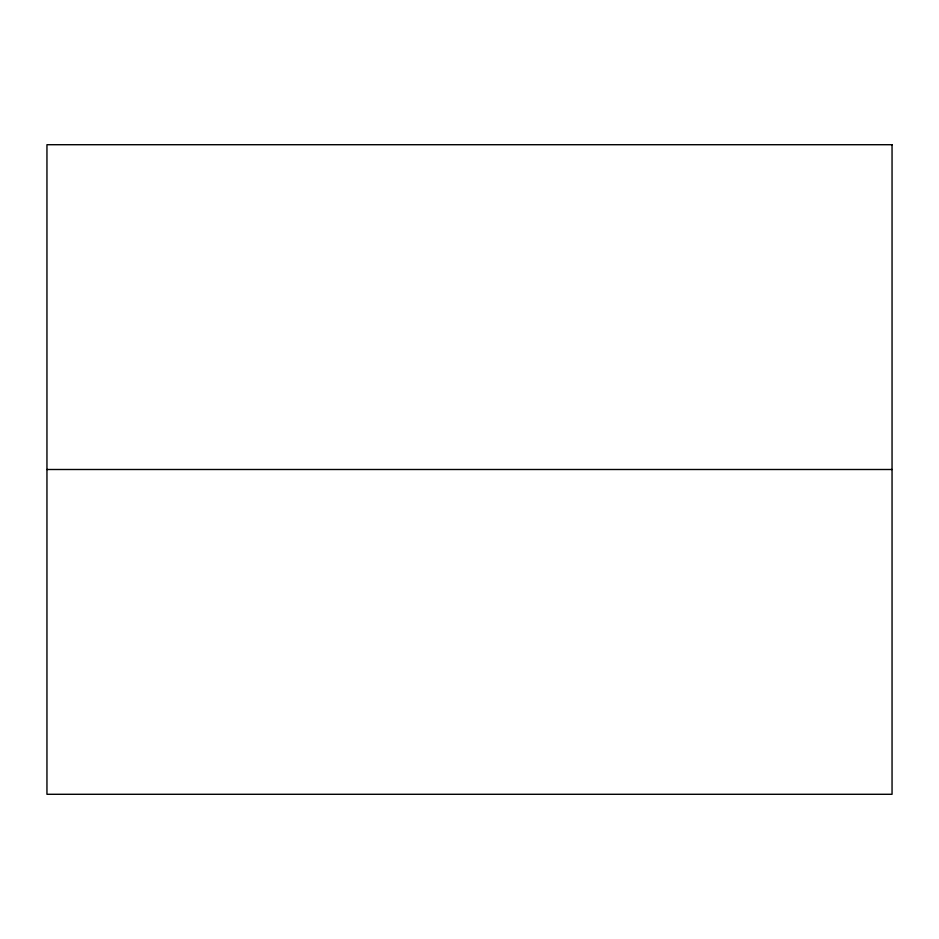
<?xml version="1.0" encoding="UTF-8"?>
<svg xmlns="http://www.w3.org/2000/svg" width="939" height="939" viewBox="0 0 939 939"><rect width="100%" height="100%" fill="white"/><g stroke="black" fill="none" stroke-linecap="round" stroke-linejoin="round"><path stroke-width="1.41" d="M46.95 469.5L892.05 469.5M892.05 144.712L46.95 144.712L46.95 794.288L892.05 794.288L892.05 144.712"/></g></svg>
